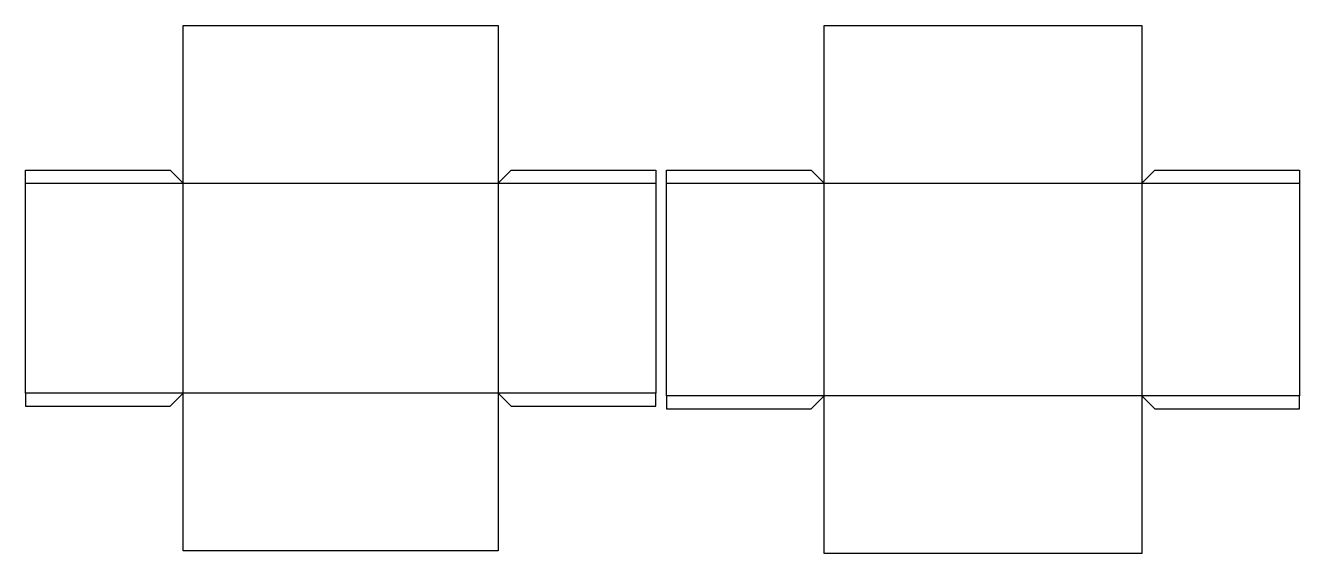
# Model space of a CAD drawing. Header units: millimetres. Extents: x 0 to 2435, y 0 to 1010.
import ezdxf

# ---------------------------------------------------------------- set-up
doc = ezdxf.new("R2010")
doc.units = ezdxf.units.MM
doc.layers.add('CREASE', color=5, linetype='CONTINUOUS')
doc.layers.add('CUT', color=1, linetype='CONTINUOUS')

msp = doc.modelspace()

# ---------------------------------------------------------------- linework, layer by layer
at = {"layer": 'CREASE'}
for p, q in [((0, 708.4), (301.6, 708.4)), ((301.6, 708.4), (903.2, 708.4)), ((301.6, 306.8), (301.6, 708.4)), ((903.2, 708.4), (903.2, 306.8)), ((903.2, 708.4), (1204.8, 708.4)), ((1224.8, 708.4), (1526.4, 708.4)), ((1526.4, 708.4), (2133.2, 708.4)), ((1526.4, 301.6), (1526.4, 708.4)), ((2133.2, 708.4), (2133.2, 301.6)), ((2133.2, 708.4), (2434.8, 708.4)), ((301.6, 306.8), (0, 306.8)), ((903.2, 306.8), (301.6, 306.8)), ((1204.8, 306.8), (903.2, 306.8)), ((1526.4, 301.6), (1224.8, 301.6)), ((2133.2, 301.6), (1526.4, 301.6)), ((2434.8, 301.6), (2133.2, 301.6))]:
    msp.add_line(p, q, dxfattribs=at)
at = {"layer": 'CUT'}
for p, q in [((301.6, 1010), (903.2, 1010)), ((301.6, 708.4), (301.6, 1010)), ((903.2, 1010), (903.2, 708.4)), ((1526.4, 1010), (2133.2, 1010)), ((1526.4, 708.4), (1526.4, 1010)), ((2133.2, 1010), (2133.2, 708.4)), ((0, 708.4), (0, 733.4)), ((0, 733.4), (276.6, 733.4)), ((276.6, 733.4), (301.6, 708.4)), ((903.2, 708.4), (928.2, 733.4)), ((928.2, 733.4), (1204.8, 733.4)), ((1204.8, 733.4), (1204.8, 708.4)), ((1224.8, 708.4), (1224.8, 733.4)), ((1224.8, 733.4), (1501.4, 733.4)), ((1501.4, 733.4), (1526.4, 708.4)), ((2133.2, 708.4), (2158.2, 733.4)), ((2158.2, 733.4), (2434.8, 733.4)), ((2434.8, 733.4), (2434.8, 708.4)), ((0, 306.8), (0, 708.4)), ((1204.8, 708.4), (1204.8, 306.8)), ((1224.8, 301.6), (1224.8, 708.4)), ((2434.8, 708.4), (2434.8, 301.6)), ((0, 306.8), (0, 281.8)), ((276.6, 281.8), (301.6, 306.8)), ((301.6, 5.2), (301.6, 306.8)), ((903.2, 306.8), (903.2, 5.2)), ((903.2, 306.8), (928.2, 281.8)), ((1204.8, 281.8), (1204.8, 306.8)), ((1224.8, 301.6), (1224.8, 276.6)), ((1501.4, 276.6), (1526.4, 301.6)), ((1526.4, 0), (1526.4, 301.6)), ((2133.2, 301.6), (2133.2, 0)), ((2133.2, 301.6), (2158.2, 276.6)), ((2434.8, 276.6), (2434.8, 301.6)), ((0, 281.8), (276.6, 281.8)), ((928.2, 281.8), (1204.8, 281.8)), ((1224.8, 276.6), (1501.4, 276.6)), ((2158.2, 276.6), (2434.8, 276.6)), ((903.2, 5.2), (301.6, 5.2)), ((2133.2, 0), (1526.4, 0))]:
    msp.add_line(p, q, dxfattribs=at)

doc.saveas('drawing.dxf')
